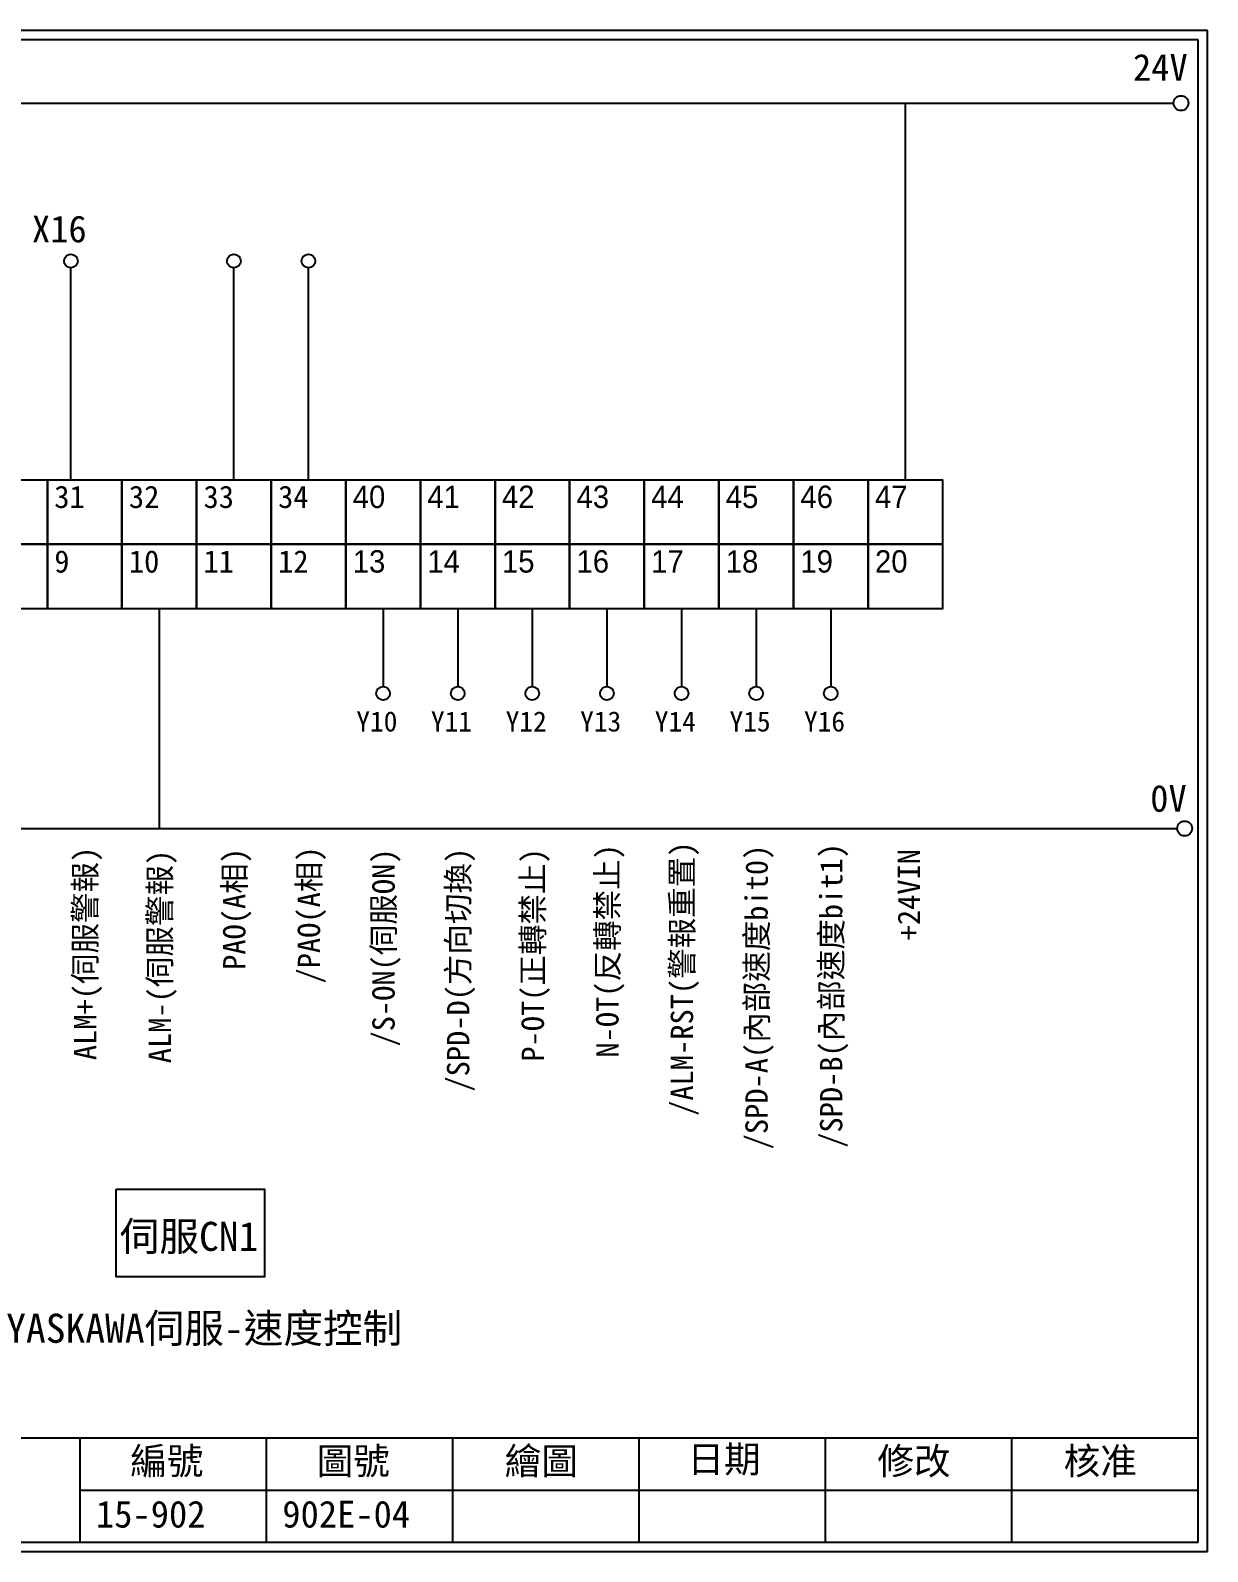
# Model space of a CAD drawing. Extents: x 627 to 914, y 3 to 207.
# Drawn here: x 756.3 to 914.2, y 3 to 207 of the extents above; entities that cross this region are included whole.
import ezdxf

# ---------------------------------------------------------------- set-up
doc = ezdxf.new("R2010")
doc.units = 0
doc.layers.get('0').update_dxf_attribs({"linetype": 'CONTINUOUS'})
doc.layers.add('圖框層', color=7, linetype='CONTINUOUS')
doc.layers.add('標尺寸層', color=3, linetype='CONTINUOUS')
doc.styles.add('CNS', font='romanc.shx', dxfattribs={"bigfont": 'chineset.shx'})
doc.styles.add('STSL', font='kaiu.ttf')

msp = doc.modelspace()

# ---------------------------------------------------------------- linework, layer by layer
for p, q in [((761.7, 146.73), (761.7, 175.13)), ((783.56, 146.73), (783.56, 175.13)), ((793.57, 146.73), (793.57, 175.13)), ((803.58, 129.4), (803.58, 119)), ((813.59, 129.4), (813.59, 119)), ((823.6, 129.4), (823.6, 119)), ((833.61, 129.4), (833.61, 119)), ((843.62, 129.4), (843.62, 119)), ((853.63, 129.4), (853.63, 119)), ((863.64, 129.4), (863.64, 119))]:
    msp.add_line(p, q)
for points in [[(748.53, 146.73), (758.54, 146.73), (758.54, 138.07), (748.53, 138.07)], [(758.54, 146.73), (768.55, 146.73), (768.55, 138.07), (758.54, 138.07)], [(768.55, 146.73), (778.56, 146.73), (778.56, 138.07), (768.55, 138.07)], [(778.56, 146.73), (788.57, 146.73), (788.57, 138.07), (778.56, 138.07)], [(788.57, 146.73), (798.58, 146.73), (798.58, 138.07), (788.57, 138.07)], [(798.58, 146.73), (808.59, 146.73), (808.59, 138.07), (798.58, 138.07)], [(808.59, 146.73), (818.6, 146.73), (818.6, 138.07), (808.59, 138.07)], [(818.6, 146.73), (828.61, 146.73), (828.61, 138.07), (818.6, 138.07)], [(828.61, 146.73), (838.62, 146.73), (838.62, 138.07), (828.61, 138.07)], [(838.62, 146.73), (848.63, 146.73), (848.63, 138.07), (838.62, 138.07)], [(848.63, 146.73), (858.64, 146.73), (858.64, 138.07), (848.63, 138.07)], [(858.64, 146.73), (868.65, 146.73), (868.65, 138.07), (858.64, 138.07)], [(868.65, 146.73), (878.65, 146.73), (878.65, 138.07), (868.65, 138.07)], [(748.53, 138.07), (758.54, 138.07), (758.54, 129.4), (748.53, 129.4)], [(758.54, 138.07), (768.55, 138.07), (768.55, 129.4), (758.54, 129.4)], [(768.55, 138.07), (778.56, 138.07), (778.56, 129.4), (768.55, 129.4)], [(778.56, 138.07), (788.57, 138.07), (788.57, 129.4), (778.56, 129.4)], [(788.57, 138.07), (798.58, 138.07), (798.58, 129.4), (788.57, 129.4)], [(798.58, 138.07), (808.59, 138.07), (808.59, 129.4), (798.58, 129.4)], [(808.59, 138.07), (818.6, 138.07), (818.6, 129.4), (808.59, 129.4)], [(818.6, 138.07), (828.61, 138.07), (828.61, 129.4), (818.6, 129.4)], [(828.61, 138.07), (838.62, 138.07), (838.62, 129.4), (828.61, 129.4)], [(838.62, 138.07), (848.63, 138.07), (848.63, 129.4), (838.62, 129.4)], [(848.63, 138.07), (858.64, 138.07), (858.64, 129.4), (848.63, 129.4)], [(858.64, 138.07), (868.65, 138.07), (868.65, 129.4), (858.64, 129.4)], [(868.65, 138.07), (878.65, 138.07), (878.65, 129.4), (868.65, 129.4)]]:
    msp.add_lwpolyline(points, close=True)
for centre in [(910.63, 197.22), (911.12, 99.96)]:
    msp.add_circle(centre, 1)
at = {"layer": '圖框層', "color": 7}
for p, q in [((914.2, 206.97), (627.2, 206.97)), ((914.2, 3), (914.2, 206.97)), ((912.95, 205.72), (628.45, 205.72)), ((912.95, 4.25), (912.95, 205.72)), ((628.45, 18.25), (912.95, 18.25)), ((762.95, 4.25), (762.95, 18.25)), ((787.95, 4.25), (787.95, 18.25)), ((812.95, 4.25), (812.95, 18.25)), ((837.95, 4.25), (837.95, 18.25)), ((862.95, 4.25), (862.95, 18.25)), ((887.95, 4.25), (887.95, 18.25)), ((762.95, 11.25), (912.95, 11.25)), ((628.45, 4.25), (912.95, 4.25)), ((627.2, 3), (914.2, 3))]:
    msp.add_line(p, q, dxfattribs=at)
at = {"layer": '標尺寸層', "color": 7}
for p, q in [((632.04, 197.22), (909.63, 197.22)), ((632.25, 99.96), (910.12, 99.96))]:
    msp.add_line(p, q, dxfattribs=at)
at = {"layer": '標尺寸層'}
for p, q in [((873.65, 146.73), (873.65, 197.22)), ((773.55, 129.4), (773.55, 99.96))]:
    msp.add_line(p, q, dxfattribs=at)
msp.add_lwpolyline([(767.77, 51.58), (787.66, 51.58), (787.66, 39.82), (767.77, 39.82)], close=True, dxfattribs=at)
at = {"layer": '標尺寸層', "color": 7}
for centre in [(761.7, 176.05), (783.56, 176.05), (793.57, 176.05), (803.58, 118.08), (813.59, 118.08), (823.6, 118.08), (833.61, 118.08), (843.62, 118.08), (853.63, 118.08), (863.64, 118.08)]:
    msp.add_circle(centre, 0.92, dxfattribs=at)

# ---------------------------------------------------------------- texts
at = {"char_height": 3, "width": 8.2913, "attachment_point": 1}
for s, insert in [('31', (759.47, 145.93)), ('32', (769.48, 145.93)), ('33', (779.49, 145.93)), ('34', (789.5, 145.93)), ('{\\fPMingLiU|b0|i0|c136|p18;40}', (799.51, 145.93)), ('{\\fPMingLiU|b0|i0|c136|p18;41}', (809.52, 145.93)), ('{\\fPMingLiU|b0|i0|c136|p18;42}', (819.53, 145.93)), ('{\\fPMingLiU|b0|i0|c136|p18;43}', (829.54, 145.93)), ('{\\fPMingLiU|b0|i0|c136|p18;44}', (839.55, 145.93)), ('{\\fPMingLiU|b0|i0|c136|p18;45}', (849.56, 145.93)), ('{\\fPMingLiU|b0|i0|c136|p18;46}', (859.57, 145.93)), ('{\\fPMingLiU|b0|i0|c136|p18;47}', (869.58, 145.93)), ('9', (759.47, 137.27)), ('10', (769.48, 137.27)), ('11', (779.49, 137.27)), ('12', (789.5, 137.27)), ('{\\fPMingLiU|b0|i0|c136|p18;13}', (799.51, 137.27)), ('{\\fPMingLiU|b0|i0|c136|p18;14}', (809.52, 137.27)), ('{\\fPMingLiU|b0|i0|c136|p18;15}', (819.53, 137.27)), ('{\\fPMingLiU|b0|i0|c136|p18;16}', (829.54, 137.27)), ('{\\fPMingLiU|b0|i0|c136|p18;17}', (839.55, 137.27)), ('{\\fPMingLiU|b0|i0|c136|p18;18}', (849.56, 137.27)), ('{\\fPMingLiU|b0|i0|c136|p18;19}', (859.57, 137.27)), ('{\\fPMingLiU|b0|i0|c136|p18;20}', (869.58, 137.27))]:
    msp.add_mtext(s, dxfattribs=dict(at, insert=insert))
at = {"layer": '圖框層', "color": 4, "style": 'STSL'}
for s, height, p in [('24V', 3.6, (904.19, 200.22)), ('X16', 3.6, (756.47, 178.55)), ('Y10', 2.7, (799.99, 112.96)), ('Y11', 2.7, (810, 112.96)), ('Y12', 2.7, (820.03, 112.96)), ('Y13', 2.7, (830.02, 112.96)), ('Y14', 2.7, (840.03, 112.96)), ('Y15', 2.7, (850.06, 112.96)), ('Y16', 2.7, (860.05, 112.96)), ('0V', 3.6, (906.5, 102.2)), ('編號', 3.6, (769.66, 13.34)), ('圖號', 3.6, (794.66, 13.34)), ('繪圖', 3.6, (819.89, 13.34)), ('日期', 3.6, (844.41, 13.59)), ('修改', 3.6, (869.89, 13.34)), ('核准', 3.6, (894.89, 13.34)), ('15-902', 3.6, (765.06, 6.22)), ('902E-04', 3.6, (790.06, 6.22))]:
    msp.add_text(s, height=height, dxfattribs=at).set_placement(p)
at = {"layer": '標尺寸層', "color": 7, "char_height": 3, "attachment_point": 5, "rotation": 90, "style": 'CNS'}
for s, insert, width in [('{\\fDFKai-SB|b0|i0|c136|p65;ALM+(伺服警報)}', (764, 83.2), 33.519), ('{\\fDFKai-SB|b0|i0|c136|p65;ALM-(伺服警報)}', (774.01, 82.79), 34.3338), ('{\\fDFKai-SB|b0|i0|c136|p65;PAO(A相)}', (784.02, 89.17), 21.569), ('{\\fDFKai-SB|b0|i0|c136|p65;/PAO(A相)}', (794.03, 88.36), 23.1986), ('{\\fDFKai-SB|b0|i0|c136|p65;/S-ON(伺服ON)}', (804.04, 84), 31.9089), ('{\\fDFKai-SB|b0|i0|c136|p65;/SPD-D(方向切換)}', (814.05, 81.02), 37.8661), ('{\\fDFKai-SB|b0|i0|c136|p65;P-OT(正轉禁止)}', (824.06, 83), 33.91), ('{\\fDFKai-SB|b0|i0|c136|p65;N-OT(反轉禁止)}', (834.07, 83.55), 32.8187), ('{\\fDFKai-SB|b0|i0|c136|p65;/ALM-RST(警報重置)}', (844.08, 79.82), 40.277), ('{\\fDFKai-SB|b0|i0|c136|p65;/SPD-A(內部速度bit0)}', (854.09, 77.36), 45.1922), ('{\\fDFKai-SB|b0|i0|c136|p65;/SPD-B(內部速度bit1)}', (864.1, 77.57), 44.7755), ('{\\fDFKai-SB|b0|i0|c136|p65;+24VIN}', (874.11, 91.08), 17.7601)]:
    msp.add_mtext(s, dxfattribs=dict(at, insert=insert, width=width))
at = {"layer": '標尺寸層', "color": 7, "char_height": 3.9, "attachment_point": 5, "style": 'CNS'}
for s, insert, width in [('{\\fDFKai-SB|b0|i0|c136|p65;伺服CN1}', (777.55, 45.05), 20.2184), ('{\\fDFKai-SB|b0|i0|c136|p65;YASKAWA伺服-速度控制}', (779.59, 32.73), 60.6367)]:
    msp.add_mtext(s, dxfattribs=dict(at, insert=insert, width=width))

doc.saveas('drawing.dxf')
